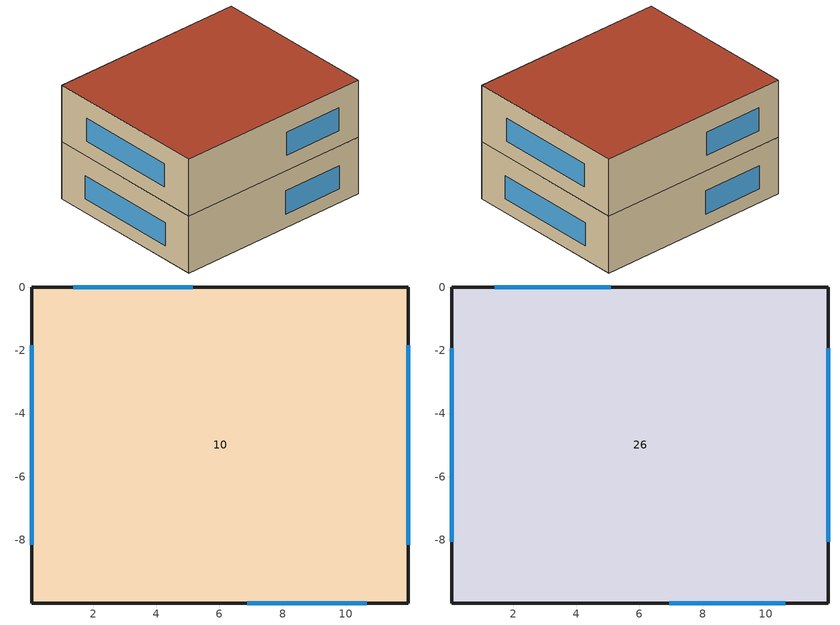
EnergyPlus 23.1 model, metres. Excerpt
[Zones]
10
 floor ground (1): 11.98,-10 0.06,-10 0.06,0.01 11.98,0.01 z0
 wall outside (5): 11.98,-10 11.98,0.01 0.06,0.01 0.06,-10 11.98,-10 z0:3.5
 window (Project external glazing - 1001): 11.98,-8.15 11.98,-1.84 / 5.15,0.01 1.37,0.01 / 0.06,-1.84 0.06,-8.15 / 6.89,-10 10.67,-10 z0.84:2.26
26
 floor to 10 (4): 11.98,-10 0.06,-10 0.06,0.01 11.98,0.01 z3.5
 wall outside (5): 11.98,-10 11.98,0.01 0.06,0.01 0.06,-10 11.98,-10 z3.5:7
 window (Project external glazing - 1001): 11.98,-8.06 11.98,-1.93 / 5.1,0.01 1.42,0.01 / 0.06,-1.93 0.06,-8.06 / 6.94,-10 10.62,-10 z4.44:5.86
 roof outside (7): 0.06,-10 11.98,-10 11.98,0.01 0.06,0.01 z7
[Site:Location]
Design and Analysis of a Net Zero Energy Residential Building (01-01:31-12)  (01-01:31-12): 53.43, -6.25, 0, 85
[Site:GroundTemperature:BuildingSurface]
18, 18, 18, 18, 18, 18, 18, 18, 18, 18, 18, 18
[Site:GroundTemperature:Deep]
14, 14, 14, 14, 14, 14, 14, 14, 14, 14, 14, 14
[Site:GroundTemperature:Shallow]
14, 14, 14, 14, 14, 14, 14, 14, 14, 14, 14, 14
[Site:GroundTemperature:FCfactorMethod]
5.34, 4.9, 5.68, 6.89, 10.07, 12.52, 14.17, 14.68, 13.82, 11.92, 9.37, 7.01
[Site:GroundReflectance]
0.2, 0.2, 0.2, 0.2, 0.2, 0.2, 0.2, 0.2, 0.2, 0.2, 0.2, 0.2
[Site:GroundReflectance:SnowModifier]
2, 2
[SizingPeriod:DesignDay]
Summer Design Day in Design and Analysis of a Net Zero Energy Residential Building (01-01:31-12) Jun: 6, 15, SummerDesignDay, 22.7, 9.2, , , WetBulb, 16.4, , , , , 100308, 0, 0, No, No, Yes, ASHRAEClearSky, , , , , 0.98
Summer Design Day in Design and Analysis of a Net Zero Energy Residential Building (01-01:31-12) Jul: 7, 15, SummerDesignDay, 23.8, 8.7, , , WetBulb, 18, , , , , 100308, 0, 0, No, No, Yes, ASHRAEClearSky, , , , , 0.98
Summer Design Day in Design and Analysis of a Net Zero Energy Residential Building (01-01:31-12) Aug: 8, 15, SummerDesignDay, 23.7, 8.3, , , WetBulb, 18.8, , , , , 100308, 0, 0, No, No, Yes, ASHRAEClearSky, , , , , 0.98
Summer Design Day in Design and Analysis of a Net Zero Energy Residential Building (01-01:31-12) Sep: 9, 15, SummerDesignDay, 21.2, 8, , , WetBulb, 17, , , , , 100308, 0, 0, No, No, Yes, ASHRAEClearSky, , , , , 0.98
Winter Design Day in Design and Analysis of a Net Zero Energy Residential Building (01-01:31-12): 1, 15, WinterDesignDay, -2.7, 0, , , WetBulb, -2.7, , , , , 100308, 3.5, 270, No, No, No, , , , , , 0
[Building]
Building 1: 0, Suburbs, .04, .4, FullExterior, 25, 6
[Construction]
1: 1_1_37, 1_2_9, 1_3_29, 1_4_34
4: 3_1_7
5: 5_1_3340, 5_2_3407, 5_3_3343
7: 7_1_3377, 7_2_3345
Project external glazing - 1001: 38, 1002, 2
[WindowMaterial:Gas]
1002: Air, .013
[WindowMaterial:Glazing]
2: SpectralAverage, , .003, .837, .075, .075, .898, .081, .081, 0, .84, .84, .9, 1
38: SpectralAverage, , .003, .74, .09, .1, .82, .11, .12, 0, .84, .2, .9, 1
[Material]
1_1_37: Rough, .1327, 0.04, 10, 1400, 0.9, 0.6, 0.6
1_2_9: Rough, .1, 1.13, 2000, 1000, 0.9, 0.6, 0.6
1_3_29: Rough, .07, 0.41, 1200, 840, 0.9, 0.73, 0.73
1_4_34: Rough, .03, 0.14, 650, 1200, 0.9, 0.78, 0.78
3_1_7: Rough, .1, 1.4, 2100, 840, 0.9, 0.6, 0.6
5_1_3340: Rough, .2032, 1.04, 1841.1, 921.096, 0.9, 0.7, 0.7
5_2_3407: Rough, .2247, 0.036, 160, 840, 0.9, 0.7, 0.7
5_3_3343: Rough, .0127, 0.16, 640, 1150, 0.9, 0.7, 0.7
7_1_3377: Rough, .2351, 0.036, 160, 840, 0.9, 0.7, 0.7
7_2_3345: Rough, .01, 45.28, 7824, 500, 0.9, 0.7, 0.7
[WindowProperty:FrameAndDivider]
1: 0.04, 0, 0, 9.5, 1, 0.5, 0.5, 0.9, DividedLite, 0.02, 1, 1, 0, 0, 9.5, 1, 0.5, 0.5, 0.9, 0.5, 0, 0.5, 0, 0.5
[RoofIrrigation]
Schedule: Roof Irrigation Schedule
[Zone]
10: 0, 0, 0, 0, 1, 1, , 352.6676, 100.7622, TARP, , Yes
26: 0, 0, 0, 0, 1, 1, , 342.5914, 100.7622, TARP, , Yes
[PEOPLE]
People 10: 10, 3349, People/Area, , 0.0187563, , .3, AutoCalculate, Activity Schedule 10, 3.82e-08, Yes, ZoneAveraged, , Work efficiency, ClothingInsulationSchedule, , Clothing Schedule 10, 8060
People 26: 26, 3329, People/Area, , 0.0229388, , .3, AutoCalculate, Activity Schedule 26, 3.82e-08, Yes, ZoneAveraged, , Work efficiency, ClothingInsulationSchedule, , Clothing Schedule 26, 8060
[Lights]
10 General lighting: 10, 3350, Watts/Area, , 2.5, , 0, .42, .18, 1, ELECTRIC EQUIPMENT#10#GeneralLights
26 General lighting: 26, 3330, Watts/Area, , 5, , 0, .42, .18, 1, ELECTRIC EQUIPMENT#26#GeneralLights
[OtherEquipment]
10 Equipment gain: Electricity, 10, 3351, Watts/Area, , 3.9, , 0, .2, 0, 0, General
26 Equipment gain: Electricity, 26, 3331, Watts/Area, , 3.58, , 0, .2, 0, 0, General
[WaterUse:Equipment]
DHW 10: DHW 10, 2.61784e-06, 3349, DHW Supply Temperature 10, DHW Supply Temperature 10, DHW Mains Temperature 10, 10
DHW 26: DHW 26, 1.69536e-06, 3329, DHW Supply Temperature 26, DHW Supply Temperature 26, DHW Mains Temperature 26, 26
[ZoneInfiltration:DesignFlowRate]
10 Infiltration: 10, 2, Flow/zone, .029389, , , , 1, 0, 0, 0
26 Infiltration: 26, 2, Flow/zone, .028549, , , , 1, 0, 0, 0
[ZoneVentilation:DesignFlowRate]
10 Nat Vent: 10, 3349, Flow/zone, .048982, , , , NATURAL, 0, 1, 1, 0, 0, 0, 24, , 100, , 0, , -100, , 100, , 40
26 Nat Vent: 26, 3329, Flow/zone, .047582, , , , NATURAL, 0, 1, 1, 0, 0, 0, 24, , 100, , 0, , -100, , 100, , 40
[Sizing:Zone]
10: SupplyAirTemperature, 19, 0, SupplyAirTemperature, 35, 0, 0.0077, 0.0156, 10, 1.25, 1.15, DesignDay, , , , 0, DesignDay, , , , , 10, No, NeutralSupplyAir, , , Sensible Load Only No Latent Load, HumidityRatioDifference, , , HumidityRatioDifference
26: SupplyAirTemperature, 19, 0, SupplyAirTemperature, 35, 0, 0.0077, 0.0156, 26, 1.25, 1.15, DesignDay, , , , 0, DesignDay, , , , , 26, No, NeutralSupplyAir, , , Sensible Load Only No Latent Load, HumidityRatioDifference, , , HumidityRatioDifference
[ZoneControl:Thermostat]
10 Thermostat: 10, Zone Control Type Sched, ThermostatSetpoint:DualSetpoint, Dual Setpoint - Zone 10
26 Thermostat: 26, Zone Control Type Sched, ThermostatSetpoint:DualSetpoint, Dual Setpoint - Zone 26
[ThermostatSetpoint:DualSetpoint]
Dual Setpoint - Zone 10: 10 Heating Setpoint Schedule, 10 Cooling SP Sch
Dual Setpoint - Zone 26: 26 Heating Setpoint Schedule, 26 Cooling SP Sch
[Zone equipment]
10: 10 Ideal Loads Air
26: 26 Ideal Loads Air
[ZoneHVAC:IdealLoadsAirSystem]
10 Ideal Loads Air: , Node 10 In, , , 35, 19, 0.0156, 0.0077, LimitCapacity, Autosize, Autosize, LimitFlowRateAndCapacity, Autosize, Autosize, 10 Heating Availability Sch, 10 Cooling Availability Sch, None, , None, 10, , , NoEconomizer, None
26 Ideal Loads Air: , Node 26 In, , , 35, 19, 0.0156, 0.0077, LimitCapacity, Autosize, Autosize, LimitFlowRateAndCapacity, Autosize, Autosize, 26 Heating Availability Sch, 26 Cooling Availability Sch, None, , None, 26, , , NoEconomizer, None
[Schedule:Compact]
Roof Irrigation Schedule: Any Number, Through: 12/31, For: AllDays, Until: 24:00, .00007
Work efficiency: Any Number, Through: 12/31, For: AllDays, Until: 24:00, 0
3329: Fraction, Through: 31 Dec, For: Weekdays SummerDesignDay, Until: 07:00, 1, Until: 08:00, 0.5, Until: 09:00, 0.25, Until: 22:00, 0, Until: 23:00, 0.25, Until: 24:00, 0.75, For: Weekends, Until: 07:00, 1, Until: 08:00, 0.5, Until: 09:00, 0.25, Until: 22:00, 0, Until: 23:00, 0.25, Until: 24:00, 0.75, For: Holidays, Until: 07:00, 1, Until: 08:00, 0.5, Until: 09:00, 0.25, Until: 22:00, 0, Until: 23:00, 0.25, Until: 24:00, 0.75, For: WinterDesignDay AllOtherDays, Until: 24:00, 0
3330: Fraction, Through: 31 Dec, For: Weekdays SummerDesignDay, Until: 07:00, 0, Until: 10:00, 1, Until: 19:00, 0, Until: 23:00, 1, Until: 24:00, 0, For: Weekends, Until: 07:00, 0, Until: 10:00, 1, Until: 19:00, 0, Until: 23:00, 1, Until: 24:00, 0, For: Holidays, Until: 07:00, 0, Until: 10:00, 1, Until: 19:00, 0, Until: 23:00, 1, Until: 24:00, 0, For: WinterDesignDay AllOtherDays, Until: 24:00, 0
3331: Fraction, Through: 31 Dec, For: Weekdays SummerDesignDay, Until: 07:00, 0.06993, Until: 08:00, 0.53497, Until: 09:00, 1, Until: 10:00, 0.53497, Until: 17:00, 0.06993, Until: 18:00, 0.30245, Until: 19:00, 0.53497, Until: 20:00, 0.76748, Until: 22:00, 1, Until: 23:00, 0.76748, Until: 24:00, 0.30245, For: Weekends, Until: 07:00, 0.06993, Until: 08:00, 0.53497, Until: 09:00, 1, Until: 10:00, 0.53497, Until: 17:00, 0.06993, Until: 18:00, 0.30245, Until: 19:00, 0.53497, Until: 20:00, 0.76748, Until: 22:00, 1, Until: 23:00, 0.76748, Until: 24:00, 0.30245, For: Holidays, Until: 07:00, 0.06993, Until: 08:00, 0.53497, Until: 09:00, 1, Until: 10:00, 0.53497, Until: 17:00, 0.06993, Until: 18:00, 0.30245, Until: 19:00, 0.53497, Until: 20:00, 0.76748, Until: 22:00, 1, Until: 23:00, 0.76748, Until: 24:00, 0.30245, For: WinterDesignDay AllOtherDays, Until: 24:00, 0
3349: Fraction, Through: 31 Dec, For: Weekdays SummerDesignDay, Until: 16:00, 0, Until: 18:00, 0.5, Until: 22:00, 1, Until: 23:00, 0.66667, Until: 24:00, 0, For: Weekends, Until: 16:00, 0, Until: 18:00, 0.5, Until: 22:00, 1, Until: 23:00, 0.66667, Until: 24:00, 0, For: Holidays, Until: 16:00, 0, Until: 18:00, 0.5, Until: 22:00, 1, Until: 23:00, 0.66667, Until: 24:00, 0, For: WinterDesignDay AllOtherDays, Until: 24:00, 0
3350: Fraction, Through: 31 Dec, For: Weekdays SummerDesignDay, Until: 16:00, 0, Until: 23:00, 1, Until: 24:00, 0, For: Weekends, Until: 16:00, 0, Until: 23:00, 1, Until: 24:00, 0, For: Holidays, Until: 16:00, 0, Until: 23:00, 1, Until: 24:00, 0, For: WinterDesignDay AllOtherDays, Until: 24:00, 0
3351: Fraction, Through: 31 Dec, For: Weekdays SummerDesignDay, Until: 16:00, 0.06413, Until: 18:00, 0.53206, Until: 22:00, 1, Until: 23:00, 0.68804, Until: 24:00, 0.06413, For: Weekends, Until: 07:00, 0.06413, Until: 23:00, 1, Until: 24:00, 0.34489, For: Holidays, Until: 07:00, 0.06413, Until: 23:00, 1, Until: 24:00, 0.34489, For: WinterDesignDay AllOtherDays, Until: 24:00, 0
8060: Any Number, Through: 12/31, For: AllDays, Until: 24:00, 0.137
Activity Schedule 10: Any Number, Through: 12/31, For: AllDays, Until: 24:00, 99
Clothing Schedule 10; Clothing Schedule 26: Any Number, Through: 4/1, For: AllDays, Until: 24:00, 1, Through: 9/30, For: AllDays, Until: 24:00, .5, Through: 12/31, For: AllDays, Until: 24:00, 1
DHW Supply Temperature 10; DHW Supply Temperature 26: Temperature, Through: 12/31, For: AllDays, Until: 24:00, 65
DHW Mains Temperature 10; DHW Mains Temperature 26: Temperature, Through: 12/31, For: AllDays, Until: 24:00, 10
Activity Schedule 26: Any Number, Through: 12/31, For: AllDays, Until: 24:00, 81
10 Heating Setpoint Schedule: Temperature, Through: 31 Dec, For: Weekdays SummerDesignDay, Until: 14:00, 16, Until: 23:00, 22, Until: 24:00, 16, For: WinterDesignDay, Until: 24:00, 22, For: Weekends, Until: 14:00, 16, Until: 23:00, 22, Until: 24:00, 16, For: Holidays, Until: 14:00, 16, Until: 23:00, 22, Until: 24:00, 16, For: AllOtherDays, Until: 24:00, -50
10 Heating Availability Sch: Temperature, Through: 31 Dec, For: Weekdays SummerDesignDay, Until: 14:00, 1, Until: 23:00, 1, Until: 24:00, 1, For: WinterDesignDay, Until: 24:00, 1, For: Weekends, Until: 14:00, 1, Until: 23:00, 1, Until: 24:00, 1, For: Holidays, Until: 14:00, 1, Until: 23:00, 1, Until: 24:00, 1, For: AllOtherDays, Until: 24:00, 0
10 Cooling SP Sch: Temperature, Through: 31 Dec, For: Weekdays SummerDesignDay, Until: 14:00, 100, Until: 23:00, 29, Until: 24:00, 100, For: Weekends, Until: 14:00, 100, Until: 23:00, 29, Until: 24:00, 100, For: Holidays, Until: 14:00, 100, Until: 23:00, 29, Until: 24:00, 100, For: WinterDesignDay AllOtherDays, Until: 24:00, 100
10 Cooling Availability Sch: Temperature, Through: 31 Dec, For: Weekdays SummerDesignDay, Until: 14:00, 0, Until: 23:00, 1, Until: 24:00, 0, For: Weekends, Until: 14:00, 0, Until: 23:00, 1, Until: 24:00, 0, For: Holidays, Until: 14:00, 0, Until: 23:00, 1, Until: 24:00, 0, For: WinterDesignDay AllOtherDays, Until: 24:00, 0
26 Heating Setpoint Schedule: Temperature, Through: 31 Dec, For: Weekdays SummerDesignDay, Until: 09:00, 21, Until: 20:00, 16, Until: 24:00, 21, For: WinterDesignDay, Until: 24:00, 21, For: Weekends, Until: 09:00, 21, Until: 20:00, 16, Until: 24:00, 21, For: Holidays, Until: 09:00, 21, Until: 20:00, 16, Until: 24:00, 21, For: AllOtherDays, Until: 24:00, -50
26 Heating Availability Sch: Temperature, Through: 31 Dec, For: Weekdays SummerDesignDay, Until: 09:00, 1, Until: 20:00, 1, Until: 24:00, 1, For: WinterDesignDay, Until: 24:00, 1, For: Weekends, Until: 09:00, 1, Until: 20:00, 1, Until: 24:00, 1, For: Holidays, Until: 09:00, 1, Until: 20:00, 1, Until: 24:00, 1, For: AllOtherDays, Until: 24:00, 0
26 Cooling SP Sch: Temperature, Through: 31 Dec, For: Weekdays SummerDesignDay, Until: 09:00, 29, Until: 20:00, 100, Until: 24:00, 29, For: Weekends, Until: 09:00, 29, Until: 20:00, 100, Until: 24:00, 29, For: Holidays, Until: 09:00, 29, Until: 20:00, 100, Until: 24:00, 29, For: WinterDesignDay AllOtherDays, Until: 24:00, 100
26 Cooling Availability Sch: Temperature, Through: 31 Dec, For: Weekdays SummerDesignDay, Until: 09:00, 1, Until: 20:00, 0, Until: 24:00, 1, For: Weekends, Until: 09:00, 1, Until: 20:00, 0, Until: 24:00, 1, For: Holidays, Until: 09:00, 1, Until: 20:00, 0, Until: 24:00, 1, For: WinterDesignDay AllOtherDays, Until: 24:00, 0
[Schedule:Day:Hourly]
Summer Control Type Day Sch; Winter Control Type Day Sch: Control Type, 4, 4, 4, 4, 4, 4, 4, 4, 4, 4, 4, 4, 4, 4, 4, 4, 4, 4, 4, 4, 4, 4, 4, 4
[Schedule:Week:Daily]
Summer Control Type Week Sch: Summer Control Type Day Sch, Summer Control Type Day Sch, Summer Control Type Day Sch, Summer Control Type Day Sch, Summer Control Type Day Sch, Summer Control Type Day Sch, Summer Control Type Day Sch, Summer Control Type Day Sch, Summer Control Type Day Sch, Summer Control Type Day Sch, Summer Control Type Day Sch, Summer Control Type Day Sch
Winter Control Type Week Sch: Winter Control Type Day Sch, Winter Control Type Day Sch, Winter Control Type Day Sch, Winter Control Type Day Sch, Winter Control Type Day Sch, Winter Control Type Day Sch, Winter Control Type Day Sch, Winter Control Type Day Sch, Winter Control Type Day Sch, Winter Control Type Day Sch, Winter Control Type Day Sch, Winter Control Type Day Sch
[Schedule:Year]
Zone Control Type Sched: Control Type, Winter Control Type Week Sch, 1, 1, 3, 31, Summer Control Type Week Sch, 4, 1, 9, 30, Winter Control Type Week Sch, 10, 1, 12, 31
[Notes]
*** EVALUATION SOFTWARE GENERATES COMPRESSED IDF - TO OBTAIN READABLE IDF PLEASE PURCHASE A LICENCE ***
This IDF was generated using the 3-Compressed 'IDF Formatting' Program option, which aims to minimise the amount of memory required by using numeric names for IDF objects and excluding most comments.
Geometry convention template : External measurements
Zone geometry and surface areas : 2-Outer
Zone volume calculation method : 1-Inner
Zone floor area calculation method : 1-Inner
Window to wall ratio method : 1-Inner
